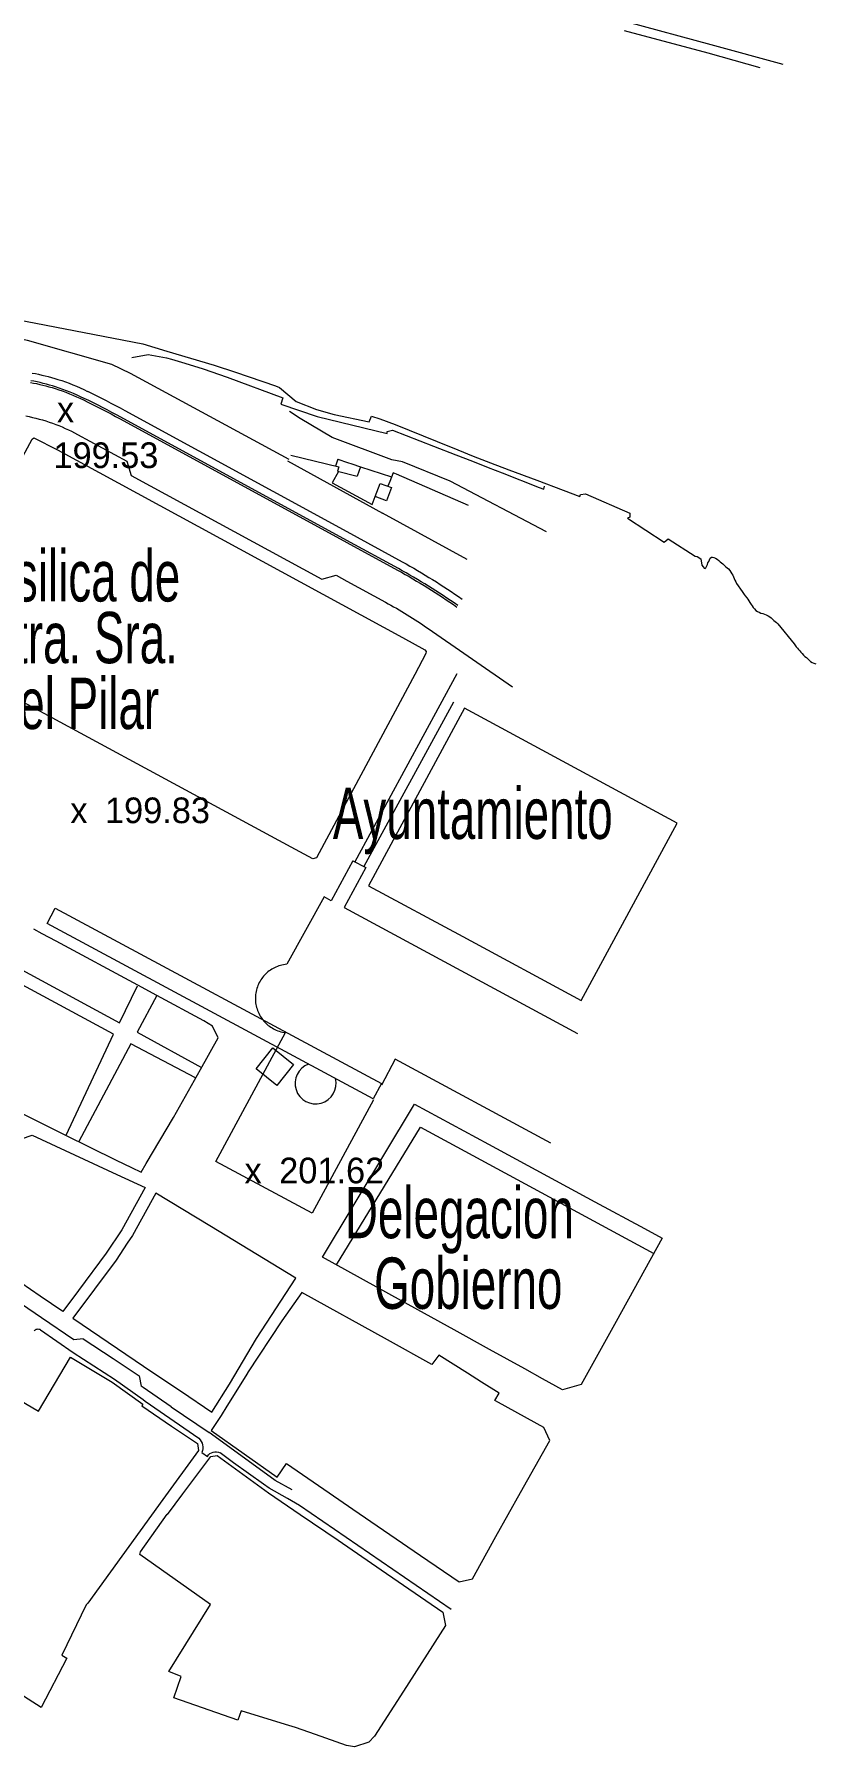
# Model space of a CAD drawing. Header units: millimetres. Extents: x 949 to 2135, y 1001 to 2286.
# Drawn here: x 1826 to 2054, y 1018 to 1518 of the extents above; entities that cross this region are included whole.
import ezdxf
from ezdxf.enums import TextEntityAlignment as Align

# ---------------------------------------------------------------- set-up
doc = ezdxf.new("R2010")
doc.units = ezdxf.units.MM
doc.linetypes.add('DGN Style 2', pattern=[1038.355655, 623.013393, -415.342262])
doc.linetypes.add('DGN Style 3', pattern=[1453.697917, 1038.355655, -415.342262])
for name, color, linetype, lineweight in [('Nivel 11', 7, 'Continuous', 0), ('Nivel 12', 7, 'Continuous', 0), ('Nivel 15', 7, 'Continuous', 0), ('Nivel 17', 7, 'Continuous', 0), ('Nivel 21', 7, 'Continuous', 0), ('Nivel 22', 7, 'Continuous', 0), ('Nivel 24', 7, 'Continuous', 0), ('Nivel 26', 7, 'Continuous', 0), ('Nivel 3', 7, 'Continuous', 0), ('Nivel 45', 7, 'Continuous', 0)]:
    doc.layers.add(name, color=color, linetype=linetype, lineweight=lineweight)
doc.styles.add('Style-font000', font='font000.shx')
doc.styles.add('Style-font003', font='font003.shx')
doc.styles.add('Style-font023', font='font023.shx')

msp = doc.modelspace()

# ---------------------------------------------------------------- linework, layer by layer
at = {"layer": 'Nivel 11', "color": 1, "linetype": 'Continuous', "lineweight": 0}
for p, q in [((1925.66, 1383.05), (1927.1, 1386.92)), ((1927.1, 1386.92), (1930.38, 1385.69)), ((1928.95, 1381.83), (1925.66, 1383.05)), ((1930.38, 1385.69), (1928.95, 1381.83))]:
    msp.add_line(p, q, dxfattribs=at)
at = {"layer": 'Nivel 11', "color": 1, "linetype": 'DGN Style 2', "lineweight": 0}
for p, q in [((1919.11, 1276.64), (1912.79, 1264.94)), ((1919.11, 1276.64), (1919.7, 1276.32)), ((1922.85, 1274.61), (1916.54, 1262.92)), ((1922.26, 1274.93), (1922.85, 1274.61)), ((1910.69, 1266.08), (1899.79, 1246.38)), ((1912.79, 1264.94), (1910.69, 1266.08)), ((1916.54, 1262.92), (1984.68, 1226.12)), ((1815.46, 1248.44), (1850.93, 1229.22)), ((1849.19, 1225.91), (1813.25, 1245.33)), ((1850.93, 1229.22), (1856.21, 1240.07)), ((1861.82, 1237.27), (1856.04, 1226.55)), ((1856.04, 1226.55), (1874.9, 1216.22)), ((1835.3, 1196.39), (1849.19, 1225.91)), ((1854.18, 1223.13), (1839.05, 1194.52)), ((1873.16, 1213.15), (1854.18, 1223.13)), ((1879.11, 1188.73), (1899.46, 1226.39)), ((1931.5, 1218.58), (1927.45, 1211.06)), ((1976.89, 1194.08), (1931.5, 1218.58)), ((1925.09, 1206.7), (1907.18, 1173.56)), ((1907.18, 1173.56), (1879.11, 1188.73))]:
    msp.add_line(p, q, dxfattribs=at)
at = {"layer": 'Nivel 11', "color": 1, "linetype": 'DGN Style 3', "lineweight": 0}
for p, q in [((1914.36, 1158.5), (1938.89, 1198.74)), ((1938.89, 1198.74), (2007.02, 1161.86))]:
    msp.add_line(p, q, dxfattribs=at)
at = {"layer": 'Nivel 11', "color": 1, "linetype": 'Continuous', "lineweight": 0, "flags": 128}
for points in [[(1901.06, 1280.61), (1802.67, 1333.79), (1799.76, 1335.36), (1793.38, 1338.82), (1792.9, 1339.48), (1803.14, 1358.5), (1821.97, 1393.5), (1825.38, 1399.83), (1825.88, 1400.26), (1832.76, 1396.76), (1933.57, 1341.88), (1940.13, 1338.3), (1940.48, 1337.81), (1940.45, 1337.2), (1937.17, 1331.1), (1909.22, 1278.91), (1908.46, 1277.5), (1907.39, 1277.18), (1901.06, 1280.61)], [(2013.85, 1287.62), (1951.69, 1321.22), (1923.62, 1269.32), (1951.18, 1254.44), (1985.78, 1235.76), (2013.85, 1287.62)], [(1925.04, 1207.03), (1829.75, 1258.29), (1832.16, 1262.78), (1927.45, 1211.52), (1925.04, 1207.03)], [(1901.74, 1217.03), (1896.87, 1210.96), (1890.8, 1215.82), (1895.67, 1221.89), (1901.74, 1217.03)], [(1974.54, 1125.2), (1969.32, 1128.09), (1959.03, 1133.8), (1948.71, 1139.52), (1933.31, 1148), (1910.25, 1160.79), (1937.09, 1205.44), (1958.69, 1193.76), (1989.79, 1176.95), (2004.26, 1169.13), (2009.47, 1166.31), (1996.03, 1141.92), (1985.81, 1123.52), (1980.3, 1122), (1974.54, 1125.2)], [(1799.85, 1185.6), (1801.12, 1185.92), (1813.09, 1191.9), (1819.15, 1194.25), (1825.36, 1196.42), (1850.16, 1184.89), (1858.43, 1181.12), (1851.57, 1168.7), (1846.99, 1161.94), (1838.91, 1151.02), (1834.36, 1144.86), (1827.7, 1149.39), (1819.23, 1155.15), (1815.73, 1157.53), (1803.73, 1165.85), (1799.53, 1168.75), (1795.19, 1171.76), (1793, 1168.96), (1788.24, 1172.65), (1780.03, 1179.85), (1780.1, 1180.4), (1793.61, 1184.01), (1799.85, 1185.6)], [(1902.47, 1154.56), (1877.26, 1169.89), (1861.49, 1179.47), (1854.69, 1167.07), (1853.17, 1164.79), (1849.91, 1159.9), (1837.31, 1142.89), (1860.62, 1127.07), (1869.04, 1121.44), (1877.89, 1115.39), (1883.09, 1123.61), (1890.91, 1136.94), (1902.47, 1154.56)], [(1961.69, 1118.26), (1960.6, 1118.86), (1961.82, 1120.95), (1956.68, 1124.23), (1952.59, 1126.81), (1944.23, 1132.08), (1942.15, 1129.4), (1929.22, 1136.56), (1904.23, 1150.43), (1898.37, 1142.1), (1888.32, 1126.9), (1888.28, 1126.84), (1882.27, 1117.19), (1880.59, 1114.48), (1877.71, 1110.12), (1897.01, 1096.44), (1899.69, 1100.4), (1912.18, 1091.83), (1919.09, 1087.08), (1938.9, 1073.54), (1950.15, 1065.86), (1954.08, 1066.76), (1960.91, 1079.1), (1968.11, 1091.98), (1976.61, 1107.18), (1974.92, 1110.94), (1961.69, 1118.26)], [(1877.57, 1102.49), (1879.47, 1102.77), (1894.43, 1091.84), (1903.67, 1085.53), (1914.77, 1078.02), (1927.36, 1069.32), (1945.38, 1056.99), (1946.12, 1053.1), (1933.86, 1033.88), (1925.37, 1020.76), (1923.77, 1019), (1919.56, 1017.63), (1917.26, 1017.98), (1908.21, 1021.21), (1902.38, 1023.29), (1899.45, 1024.18), (1886.42, 1028.12), (1885.51, 1025.42), (1866.82, 1031.94), (1868.93, 1038.14), (1865.37, 1039.61), (1877.52, 1059.18), (1856.89, 1073.87), (1857.04, 1074.63), (1864.82, 1085.62), (1864.95, 1085.55), (1869.43, 1091.56), (1877.57, 1102.49)]]:
    msp.add_lwpolyline(points, close=True, dxfattribs=at)
for points in [[(1817.07, 1205.49), (1834.79, 1196.64), (1849.93, 1189.08), (1854.45, 1186.94), (1857.2, 1185.63), (1858.69, 1188.12), (1866.68, 1201.57), (1874.56, 1215.62), (1879.79, 1224.85), (1878.13, 1228.26), (1875.57, 1229.87), (1861.82, 1237.27), (1856.3, 1240.24), (1832.37, 1253.13), (1828.34, 1255.3), (1825.84, 1256.64)], [(1818.47, 1120.87), (1827.29, 1115.76), (1836.57, 1131.5), (1848.76, 1124.17), (1857.77, 1117.76), (1857.48, 1117.25), (1866.15, 1111.37), (1873.68, 1106.28), (1873.99, 1104.25), (1863.59, 1089.95), (1841.65, 1059.58), (1841.15, 1059.15), (1834.03, 1044.37), (1835.49, 1043.54), (1828.03, 1029.1), (1812.76, 1038.87)]]:
    msp.add_lwpolyline(points, dxfattribs=at)
at = {"layer": 'Nivel 11', "color": 1, "linetype": 'DGN Style 2', "lineweight": 0}
msp.add_arc((1900.67, 1236.36), 10.05, 95.0538, 263.0433, dxfattribs=at)
at = {"layer": 'Nivel 11', "color": 1, "linetype": 'Continuous', "lineweight": 0}
msp.add_arc((1908.21, 1211.54), 6, 109.9114, 13.5412, dxfattribs=at)
at = {"layer": 'Nivel 12', "color": 7, "linetype": 'Continuous', "lineweight": 0}
for p, q in [((1908.68, 1406.51), (1929.1, 1401.53)), ((1901.01, 1395.18), (1915.01, 1391.73))]:
    msp.add_line(p, q, dxfattribs=at)
at = {"layer": 'Nivel 12', "color": 7, "linetype": 'Continuous', "lineweight": 0, "flags": 128}
for points in [[(1640.45, 1462.26), (1656.78, 1459.36), (1674.62, 1456.14), (1693.35, 1452.79), (1711.19, 1449.66), (1728.95, 1446.48), (1746.8, 1443.07), (1770.15, 1438.89), (1803.62, 1432.91), (1818.07, 1430.19), (1823.98, 1428.75), (1848.55, 1421.76), (1854.08, 1419.13), (1900.36, 1393.98)], [(1854.53, 1423.76), (1859.27, 1424.62), (1864.67, 1423.61), (1866.08, 1423.25), (1870.03, 1422.04), (1875.33, 1420.41), (1882.34, 1418.02), (1898.68, 1411.9), (1898.02, 1410.12), (1908.68, 1406.51)], [(1929.1, 1401.53), (1929.16, 1402.06), (1930.66, 1402.51), (1942.65, 1397.85), (1949.2, 1395.31), (1954.03, 1393.44), (1958.61, 1391.62), (1962.76, 1389.99), (1973.49, 1385.76), (1974.91, 1385.25), (1975.1, 1386.13)], [(1952.85, 1380.49), (1931.86, 1389.63), (1930.86, 1390)]]:
    msp.add_lwpolyline(points, dxfattribs=at)
at = {"layer": 'Nivel 15', "color": 7, "linetype": 'Continuous', "lineweight": 0}
for p, q in [((1851.1, 1405.8), (1917.3, 1369.68)), ((1900.03, 1393.48), (1927.73, 1378.27)), ((1854.36, 1389.27), (1910.06, 1358.9)), ((1952.51, 1364.65), (1927.73, 1378.27)), ((1917.3, 1369.68), (1932.17, 1361.56)), ((1910.06, 1358.9), (1914.17, 1360.09)), ((1914.17, 1360.09), (1917.3, 1358.38)), ((1917.3, 1358.38), (1928.61, 1352.21)), ((1941.09, 1344.52), (1965.77, 1327.46)), ((1949.47, 1331.23), (1919.71, 1276.32)), ((1948.46, 1322.97), (1922.26, 1274.93)), ((1919.7, 1276.32), (1922.26, 1274.93)), ((1828.17, 1142.99), (1822.33, 1146.96)), ((1837.58, 1136.59), (1828.16, 1142.99)), ((1827.84, 1139.53), (1837.42, 1132.91)), ((1840.28, 1136.87), (1837.58, 1136.59)), ((1840.28, 1136.87), (1849.06, 1131.16)), ((1837.42, 1132.91), (1849.43, 1125.08)), ((1849.06, 1131.16), (1856.64, 1126.08)), ((1849.43, 1125.08), (1857.81, 1119.11)), ((1856.64, 1126.08), (1857.23, 1123.04)), ((1857.81, 1119.11), (1858.42, 1118.68)), ((1866.06, 1117.03), (1877.15, 1109.54)), ((1874.97, 1103.66), (1876.59, 1102.5))]:
    msp.add_line(p, q, dxfattribs=at)
at = {"layer": 'Nivel 15', "color": 7, "linetype": 'Continuous', "lineweight": 0, "flags": 128}
for points in [[(1838.68, 1401.22), (1853.05, 1393.38), (1854.36, 1389.27)], [(1857.81, 1122.64), (1857.23, 1123.04)], [(1866.06, 1117.03), (1857.81, 1122.64)], [(1858.42, 1118.68), (1874.13, 1107.8)], [(1884.25, 1104.36), (1877.15, 1109.54)], [(1884.25, 1100.66), (1880.31, 1103.52)], [(1901.38, 1092.76), (1896.43, 1095.48), (1884.25, 1104.36)], [(1947.85, 1057.77), (1903.46, 1088.16), (1900.01, 1090.24), (1894.67, 1093.19), (1892.98, 1094.37), (1884.25, 1100.66)]]:
    msp.add_lwpolyline(points, dxfattribs=at)
at = {"layer": 'Nivel 15', "color": 7, "linetype": 'Continuous', "lineweight": 0, "extrusion": (0, 0, -1)}
for centre, radius, start, end in [((-1814.44, 1358.9), 58.48, 100.2905, 107.572), ((-1815.55, 1361.8), 55.38, 107.3836, 116.6119), ((-1813.85, 1355.74), 51.82, 100.7822, 118.6315), ((-1739.35, 1201.16), 233.17, 115.6691, 118.636), ((-1835.97, 1187.8), 198.61, 118.9729, 124.8657), ((-1858.88, 1225.1), 144.98, 118.7477, 124.5449), ((-1827.1, 1138.46), 1.3, 33.2006, 124.6616), ((-1871.5, 1105.11), 3.76, 134.4113, 202.6443), ((-1878.97, 1101.12), 2.75, 30.0482, 119.2808)]:
    msp.add_arc(centre, radius, start, end, dxfattribs=at)
at = {"layer": 'Nivel 17', "color": 30, "linetype": 'Continuous', "lineweight": 0}
for p, q in [((1852.44, 1408.26), (1917.3, 1372.87)), ((1917.3, 1370.26), (1851.34, 1406.25)), ((1917.3, 1372.87), (1933.53, 1364.01)), ((1932.42, 1362.01), (1917.3, 1370.26))]:
    msp.add_line(p, q, dxfattribs=at)
for centre, radius, start, end in [((1814.44, 1358.91), 58.98, 72.4288, 79.7102), ((1815.57, 1361.85), 55.83, 63.392, 72.6203), ((1739.35, 1201.16), 233.68, 61.364, 64.3309), ((1836.64, 1188.49), 198.2, 55.2085, 61.1013)]:
    msp.add_arc(centre, radius, start, end, dxfattribs=at)
at = {"layer": 'Nivel 17', "color": 30, "linetype": 'Continuous', "lineweight": 0, "extrusion": (0, 0, -1)}
for centre, radius, start, end in [((-1814.45, 1358.97), 61.21, 100.2863, 107.5678), ((-1815.65, 1362.07), 57.89, 107.3631, 116.5914), ((-1739.35, 1201.16), 235.97, 115.6691, 118.636), ((-1836.36, 1188.69), 200.45, 118.9956, 124.8883)]:
    msp.add_arc(centre, radius, start, end, dxfattribs=at)
at = {"layer": 'Nivel 21', "color": 7, "linetype": 'Continuous', "lineweight": 0, "flags": 128}
msp.add_lwpolyline([(1975.66, 1372.74), (1947.51, 1387.56), (1933.6, 1393.23), (1930.47, 1393.81), (1913.08, 1400.34), (1903.72, 1405.91), (1900.55, 1407.97)], dxfattribs=at)
at = {"layer": 'Nivel 22', "color": 4, "linetype": 'Continuous', "lineweight": 0}
for p, q in [((1914.67, 1394), (1914, 1391.98)), ((1915.01, 1391.73), (1914.64, 1390.51)), ((1914.67, 1394), (1917.49, 1393.06)), ((1917.49, 1393.06), (1918.76, 1392.64)), ((1918.76, 1392.64), (1921.32, 1391.8)), ((1921.32, 1391.8), (1920.4, 1389.02)), ((1914.91, 1390.44), (1913.08, 1387.07)), ((1914.64, 1390.51), (1920.4, 1389.02))]:
    msp.add_line(p, q, dxfattribs=at)
at = {"layer": 'Nivel 22', "color": 4, "linetype": 'Continuous', "lineweight": 0, "flags": 128}
for points in [[(1921.32, 1391.8), (1930.4, 1388.81)], [(1913.08, 1387.07), (1924.73, 1380.75)], [(1930.86, 1390), (1929.9, 1387.49), (1929.36, 1386.07)], [(1924.73, 1380.75), (1925.66, 1383.05)]]:
    msp.add_lwpolyline(points, dxfattribs=at)
at = {"layer": 'Nivel 24', "color": 3, "linetype": 'Continuous', "lineweight": 0, "flags": 128}
for points in [[(1999.23, 1521.8), (2023.72, 1515.22), (2044.73, 1509.44)], [(1998.33, 1519.27), (2022.81, 1512.75), (2037.95, 1508.53)]]:
    msp.add_lwpolyline(points, dxfattribs=at)
at = {"layer": 'Nivel 26', "color": 4, "linetype": 'Continuous', "lineweight": 0, "flags": 128}
for points in [[(1718.46, 1449.82), (1742.29, 1446.11), (1817.87, 1435.45), (1857.76, 1427.76), (1864.71, 1425.54), (1878.58, 1421.47), (1884.78, 1419.46), (1896.48, 1415.45), (1897.66, 1414.93)], [(1897.66, 1414.93), (1902.56, 1410.88), (1908.5, 1408.55), (1913.68, 1407.04), (1923.83, 1404.89), (1924.5, 1406.6), (1926.95, 1405.78), (1931.44, 1404.18), (1943.68, 1399.21), (1949.73, 1396.69), (1954.26, 1394.89), (1959.34, 1392.93), (1964.69, 1390.92), (1972.82, 1387.91), (1980.51, 1384.9), (1985.42, 1383.05), (1985.64, 1383.64), (1987.11, 1383.84), (1999.99, 1378.19), (1999.99, 1377.09), (1999.34, 1376.76), (2010.01, 1369.75), (2011.18, 1370.68), (2019.14, 1365.64), (2019.69, 1365.56), (2020.75, 1364.86), (2021.02, 1363.06), (2021.42, 1362.52), (2021.76, 1362.12), (2022.05, 1362.07), (2022.26, 1362.24), (2022.46, 1362.65), (2022.66, 1363.17), (2022.83, 1363.66), (2023.07, 1364.14), (2023.3, 1364.63), (2023.51, 1365.09), (2023.84, 1365.36), (2024.17, 1365.41), (2024.57, 1365.27), (2025.05, 1365.03), (2025.53, 1364.77), (2025.99, 1364.35), (2026.4, 1364.04), (2026.79, 1363.7), (2027.19, 1363.38), (2027.6, 1363.02), (2027.98, 1362.65), (2028.43, 1362.25), (2028.81, 1361.92), (2029.19, 1361.47), (2029.54, 1360.95), (2029.82, 1360.52), (2030.09, 1360.06), (2030.29, 1359.6), (2030.48, 1359.09), (2030.7, 1358.6), (2030.95, 1358.16), (2031.16, 1357.66), (2032.86, 1355.33), (2033.46, 1354.47), (2033.76, 1354.06), (2034.17, 1353.51), (2034.48, 1353.07), (2034.8, 1352.58), (2035.09, 1352.11), (2035.44, 1351.56), (2035.73, 1351.09), (2036.06, 1350.67), (2036.4, 1350.27), (2036.85, 1349.82), (2037.29, 1349.5), (2037.78, 1349.24), (2038.33, 1349.01), (2038.84, 1348.87), (2039.36, 1348.71), (2039.89, 1348.5), (2040.43, 1348.26), (2040.91, 1347.96), (2041.34, 1347.59), (2041.72, 1347.24), (2042.1, 1346.89), (2042.47, 1346.54), (2042.89, 1346.22), (2043.3, 1345.9), (2048.01, 1340.01), (2048.6, 1339.18), (2049, 1338.79), (2049.31, 1338.38), (2049.65, 1337.97), (2049.96, 1337.55), (2050.34, 1337.16), (2050.75, 1336.72), (2051.15, 1336.35), (2051.59, 1336.01), (2052.06, 1335.64), (2052.45, 1335.29), (2052.84, 1334.91), (2053.28, 1334.59), (2053.81, 1334.37), (2054.33, 1334.19)]]:
    msp.add_lwpolyline(points, dxfattribs=at)

# ---------------------------------------------------------------- texts
at = {"layer": 'Nivel 3', "color": 16, "linetype": 'Continuous', "lineweight": 0, "style": 'Style-font000', "width": 1}
for p in [(1835.15, 1408.53), (1839.06, 1291.36), (1889.96, 1186.08)]:
    msp.add_text('x', height=7.5, rotation=359.9983, dxfattribs=at).set_placement(p, align=Align.MIDDLE_CENTER)
at = {"layer": 'Nivel 3', "color": 16, "linetype": 'Continuous', "lineweight": 0, "style": 'Style-font023', "width": 1}
for s, p in [('199.53', (1831.61, 1395.16)), ('199.83', (1846.68, 1291.36)), ('201.62', (1897.58, 1186.08))]:
    msp.add_text(s, height=7.5, rotation=359.9983, dxfattribs=at).set_placement(p, align=Align.MIDDLE_LEFT)
at = {"layer": 'Nivel 45', "color": 7, "linetype": 'Continuous', "lineweight": 0, "style": 'Style-font003', "width": 0.666668}
for s, height, p in [('Basilica de', 15.0001, (1804, 1359.91)), ('Ntra. Sra.', 15, (1810.76, 1341.86)), ('del Pilar', 15, (1814.2, 1322.63)), ('Ayuntamiento', 15.0001, (1913.24, 1290.5)), ('Delegacion', 15, (1916.76, 1173.78)), ('Gobierno', 15, (1925.31, 1153.14))]:
    msp.add_text(s, height=height, rotation=359.9983, dxfattribs=at).set_placement(p, align=Align.MIDDLE_LEFT)

doc.saveas('drawing.dxf')
